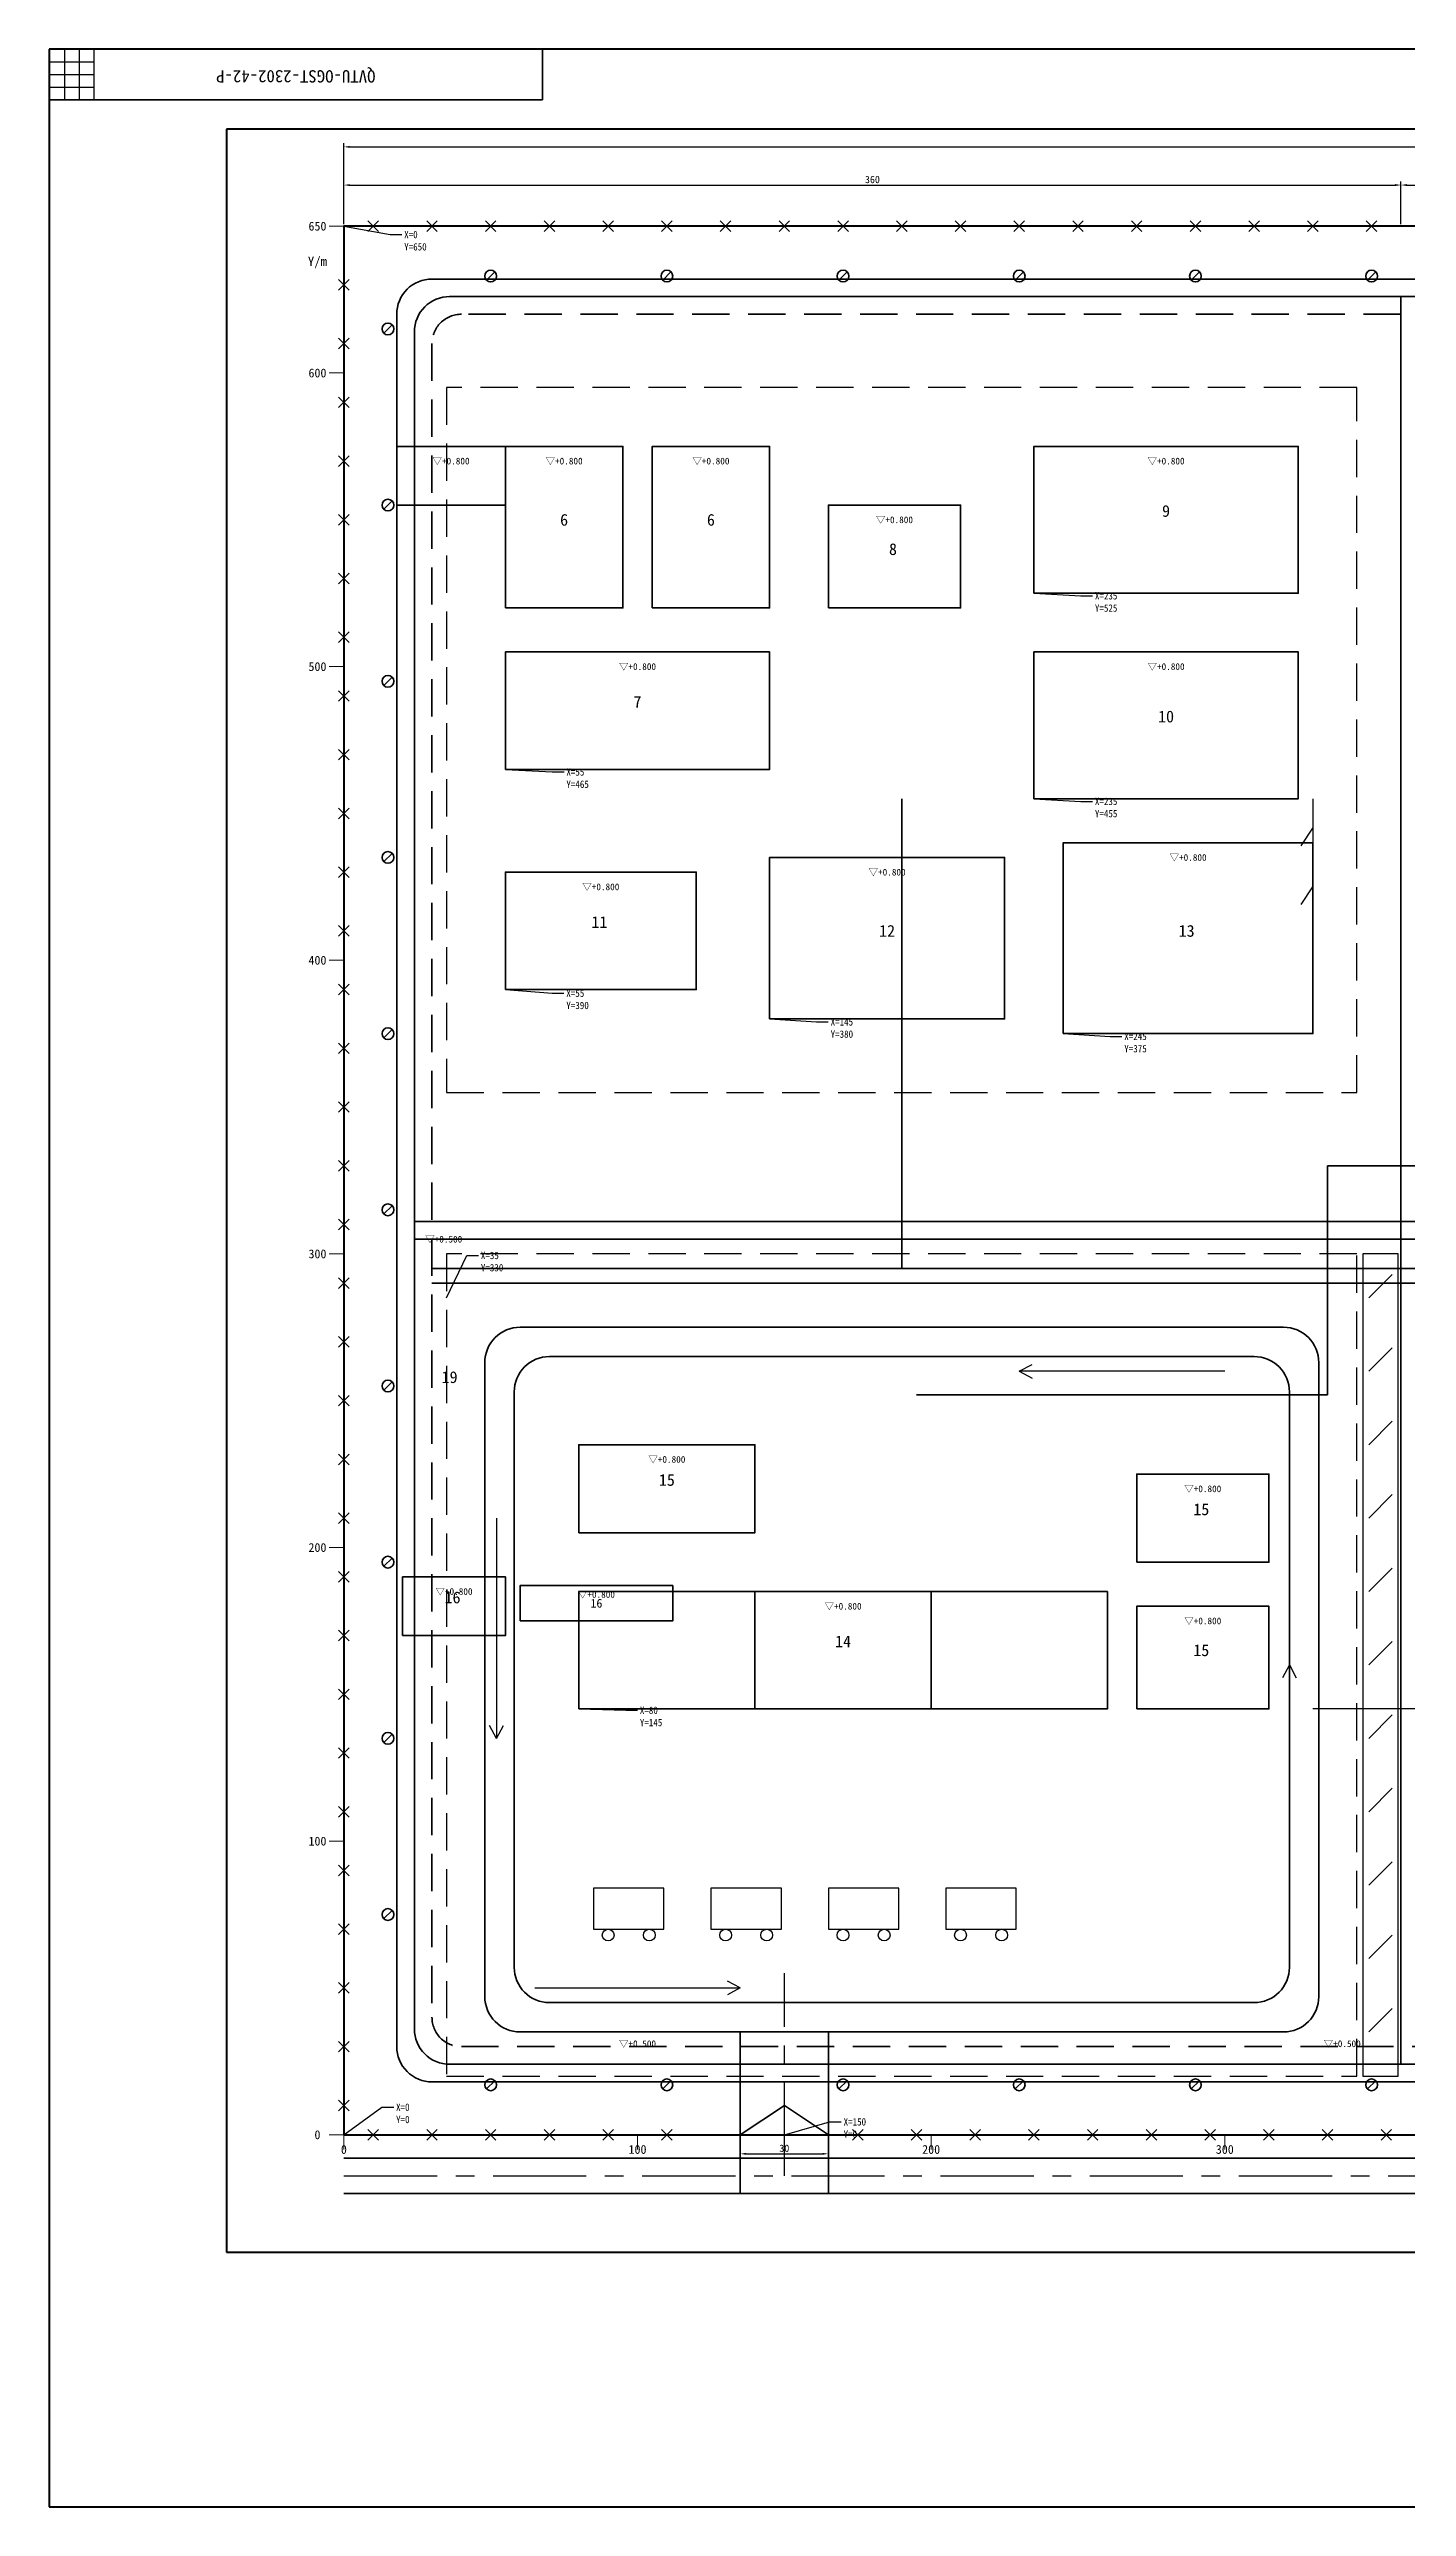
# Model space of a CAD drawing. Header units: millimetres. Extents: x -100 to 1121, y -82 to 755.
# Drawn here: x -100 to 362, y -82 to 755 of the extents above; entities that cross this region are included whole.
import ezdxf
from ezdxf import colors
from ezdxf.entities.mleader import LeaderData, LeaderLine
from ezdxf.enums import TextEntityAlignment as Align
from ezdxf.math import Vec2, Vec3

# ---------------------------------------------------------------- set-up
doc = ezdxf.new("R2010")
doc.units = ezdxf.units.MM
doc.linetypes.add('CENTER', pattern=[50.8, 31.75, -6.35, 6.35, -6.35])
doc.linetypes.add('DASHED', pattern=[19.05, 12.7, -6.35])
for name, color, linetype, lineweight in [('01-用地红线', 7, 'Continuous', 70), ('02-围墙', 7, 'Continuous', 50), ('03-道路', 7, 'Continuous', 35), ('06-建构筑物', 7, 'Continuous', 35), ('07-管带', 7, 'Continuous', 35), ('08-消防管网', 7, 'DASHED', 35), ('09-排水沟', 7, 'DASHED', 25), ('10-文字', 7, 'Continuous', 25), ('11-尺寸', 7, 'Continuous', 25), ('12-箭头', 7, 'Continuous', 25), ('13-中心线', 7, 'CENTER', 25), ('13-图框', 7, 'Continuous', 50), ('14-分区界线', 7, 'DASHED', 25), ('15-消防设施', 7, 'Continuous', 35), ('16-绿化', 7, 'Continuous', 25), ('17-车辆', 7, 'Continuous', 25), ('20-坐标标注', 7, 'Continuous', 18)]:
    doc.layers.add(name, color=color, linetype=linetype, lineweight=lineweight)
doc.styles.add('QVTU-宋体', font='', dxfattribs={"width": 0.9})
doc.styles.get("Standard").update_dxf_attribs({"font": ''})
doc.styles.get('QVTU-宋体').set_extended_font_data('SimSun')
doc.styles.get('Standard').set_extended_font_data('SimSun')
doc.dimstyles.new('ISO-25', dxfattribs={"dimtxt": 2.5, "dimasz": 2.5, "dimexe": 1.25, "dimexo": 0.625, "dimtad": 1, "dimtxsty": 'Standard', "dimcen": 2.5, "dimadec": 0, "dimazin": 0, "dimtfac": 1, "dimtmove": 0, "dimatfit": 3, "dimfxl": 1, "dimarcsym": 0})

# ---------------------------------------------------------------- blocks, each defined once
blk = doc.blocks.new('_None')
blk = doc.blocks.new('*D16')
at = {"layer": '11-尺寸', "color": 0, "lineweight": -2, "transparency": 16777216}
for p, q in [((0, 695.62), (0, 710.25)), ((2, 709), (358, 709)), ((360, 695.62), (360, 710.25))]:
    blk.add_line(p, q, dxfattribs=at)
at = {"layer": '11-尺寸', "color": 0, "transparency": 16777216}
for points in [[(2, 709.33), (2, 708.67), (0, 709)], [(358, 709.33), (358, 708.67), (360, 709)]]:
    blk.add_solid(points, dxfattribs=at)
at = {"layer": 'Defpoints', "color": 0, "transparency": 16777216}
for p in [(360, 709), (0, 695), (360, 695)]:
    blk.add_point(p, dxfattribs=at)
at = {"layer": '11-尺寸', "color": 0, "transparency": 16777216, "insert": (180, 710.88), "char_height": 2.5, "attachment_point": 5}
blk.add_mtext('360', dxfattribs=at)
blk = doc.blocks.new('*D17')
at = {"layer": '11-尺寸', "color": 0, "lineweight": -2, "transparency": 16777216}
for p, q in [((360, 695.62), (360, 710.25)), ((362, 709), (798, 709)), ((800, 695.62), (800, 710.25))]:
    blk.add_line(p, q, dxfattribs=at)
at = {"layer": '11-尺寸', "color": 0, "transparency": 16777216}
for points in [[(362, 709.33), (362, 708.67), (360, 709)], [(798, 709.33), (798, 708.67), (800, 709)]]:
    blk.add_solid(points, dxfattribs=at)
at = {"layer": 'Defpoints', "color": 0, "transparency": 16777216}
for p in [(800, 709), (360, 695), (800, 695)]:
    blk.add_point(p, dxfattribs=at)
at = {"layer": '11-尺寸', "color": 0, "transparency": 16777216, "insert": (580, 710.88), "char_height": 2.5, "attachment_point": 5}
blk.add_mtext('440', dxfattribs=at)
blk = doc.blocks.new('*D18')
at = {"layer": '11-尺寸', "color": 0, "lineweight": -2, "transparency": 16777216}
for p, q in [((0, 695.62), (0, 723.25)), ((2, 722), (798, 722)), ((800, 695.62), (800, 723.25))]:
    blk.add_line(p, q, dxfattribs=at)
at = {"layer": '11-尺寸', "color": 0, "transparency": 16777216}
for points in [[(2, 722.33), (2, 721.67), (0, 722)], [(798, 722.33), (798, 721.67), (800, 722)]]:
    blk.add_solid(points, dxfattribs=at)
at = {"layer": 'Defpoints', "color": 0, "transparency": 16777216}
for p in [(800, 722), (0, 695), (800, 695)]:
    blk.add_point(p, dxfattribs=at)
at = {"layer": '11-尺寸', "color": 0, "transparency": 16777216, "insert": (400, 723.88), "char_height": 2.5, "attachment_point": 5}
blk.add_mtext('800', dxfattribs=at)
blk = doc.blocks.new('*D19')
at = {"layer": '11-尺寸', "color": 0, "lineweight": -2, "transparency": 16777216}
for p, q in [((135, 44.38), (135, 37.25)), ((165, 44.38), (165, 37.25)), ((137, 38.5), (163, 38.5))]:
    blk.add_line(p, q, dxfattribs=at)
at = {"layer": '11-尺寸', "color": 0, "transparency": 16777216}
for points in [[(137, 38.83), (137, 38.17), (135, 38.5)], [(163, 38.83), (163, 38.17), (165, 38.5)]]:
    blk.add_solid(points, dxfattribs=at)
at = {"layer": 'Defpoints', "color": 0, "transparency": 16777216}
for p in [(135, 45), (165, 45), (165, 38.5)]:
    blk.add_point(p, dxfattribs=at)
at = {"layer": '11-尺寸', "color": 0, "transparency": 16777216, "insert": (150, 40.38), "char_height": 2.5, "attachment_point": 5}
blk.add_mtext('30', dxfattribs=at)

msp = doc.modelspace()

# ---------------------------------------------------------------- linework, layer by layer
at = {"layer": '01-用地红线'}
msp.add_lwpolyline([(0, 45), (800, 45), (800, 695), (0, 695)], close=True, dxfattribs=at)
at = {"layer": '02-围墙', "linetype": 'Continuous', "lineweight": 50}
for p, q in [((800, 695), (0, 695)), ((0, 695), (0, 45)), ((0, 45), (135, 45)), ((165, 45), (800, 45))]:
    msp.add_line(p, q, dxfattribs=at)
at = {"layer": '02-围墙', "linetype": 'Continuous', "lineweight": 25}
for p, q in [((8.2, 693.2), (11.8, 696.8)), ((8.2, 696.8), (11.8, 693.2)), ((28.2, 693.2), (31.8, 696.8)), ((28.2, 696.8), (31.8, 693.2)), ((48.2, 693.2), (51.8, 696.8)), ((48.2, 696.8), (51.8, 693.2)), ((68.2, 693.2), (71.8, 696.8)), ((68.2, 696.8), (71.8, 693.2)), ((88.2, 693.2), (91.8, 696.8)), ((88.2, 696.8), (91.8, 693.2)), ((108.2, 693.2), (111.8, 696.8)), ((108.2, 696.8), (111.8, 693.2)), ((128.2, 693.2), (131.8, 696.8)), ((128.2, 696.8), (131.8, 693.2)), ((148.2, 693.2), (151.8, 696.8)), ((148.2, 696.8), (151.8, 693.2)), ((168.2, 693.2), (171.8, 696.8)), ((168.2, 696.8), (171.8, 693.2)), ((188.2, 693.2), (191.8, 696.8)), ((188.2, 696.8), (191.8, 693.2)), ((208.2, 693.2), (211.8, 696.8)), ((208.2, 696.8), (211.8, 693.2)), ((228.2, 693.2), (231.8, 696.8)), ((228.2, 696.8), (231.8, 693.2)), ((248.2, 693.2), (251.8, 696.8)), ((248.2, 696.8), (251.8, 693.2)), ((268.2, 693.2), (271.8, 696.8)), ((268.2, 696.8), (271.8, 693.2)), ((288.2, 693.2), (291.8, 696.8)), ((288.2, 696.8), (291.8, 693.2)), ((308.2, 693.2), (311.8, 696.8)), ((308.2, 696.8), (311.8, 693.2)), ((328.2, 693.2), (331.8, 696.8)), ((328.2, 696.8), (331.8, 693.2)), ((348.2, 693.2), (351.8, 696.8)), ((348.2, 696.8), (351.8, 693.2)), ((-1.8, 673.2), (1.8, 676.8)), ((-1.8, 676.8), (1.8, 673.2)), ((-1.8, 653.2), (1.8, 656.8)), ((-1.8, 656.8), (1.8, 653.2)), ((-1.8, 633.2), (1.8, 636.8)), ((-1.8, 636.8), (1.8, 633.2)), ((-1.8, 613.2), (1.8, 616.8)), ((-1.8, 616.8), (1.8, 613.2)), ((-1.8, 593.2), (1.8, 596.8)), ((-1.8, 596.8), (1.8, 593.2)), ((-1.8, 573.2), (1.8, 576.8)), ((-1.8, 576.8), (1.8, 573.2)), ((-1.8, 553.2), (1.8, 556.8)), ((-1.8, 556.8), (1.8, 553.2)), ((-1.8, 533.2), (1.8, 536.8)), ((-1.8, 536.8), (1.8, 533.2)), ((-1.8, 513.2), (1.8, 516.8)), ((-1.8, 516.8), (1.8, 513.2)), ((-1.8, 493.2), (1.8, 496.8)), ((-1.8, 496.8), (1.8, 493.2)), ((-1.8, 473.2), (1.8, 476.8)), ((-1.8, 476.8), (1.8, 473.2)), ((-1.8, 453.2), (1.8, 456.8)), ((-1.8, 456.8), (1.8, 453.2)), ((-1.8, 433.2), (1.8, 436.8)), ((-1.8, 436.8), (1.8, 433.2)), ((-1.8, 413.2), (1.8, 416.8)), ((-1.8, 416.8), (1.8, 413.2)), ((-1.8, 393.2), (1.8, 396.8)), ((-1.8, 396.8), (1.8, 393.2)), ((-1.8, 373.2), (1.8, 376.8)), ((-1.8, 376.8), (1.8, 373.2)), ((-1.8, 353.2), (1.8, 356.8)), ((-1.8, 356.8), (1.8, 353.2)), ((-1.8, 333.2), (1.8, 336.8)), ((-1.8, 336.8), (1.8, 333.2)), ((-1.8, 313.2), (1.8, 316.8)), ((-1.8, 316.8), (1.8, 313.2)), ((-1.8, 293.2), (1.8, 296.8)), ((-1.8, 296.8), (1.8, 293.2)), ((-1.8, 273.2), (1.8, 276.8)), ((-1.8, 276.8), (1.8, 273.2)), ((-1.8, 253.2), (1.8, 256.8)), ((-1.8, 256.8), (1.8, 253.2)), ((-1.8, 233.2), (1.8, 236.8)), ((-1.8, 236.8), (1.8, 233.2)), ((-1.8, 213.2), (1.8, 216.8)), ((-1.8, 216.8), (1.8, 213.2)), ((-1.8, 193.2), (1.8, 196.8)), ((-1.8, 196.8), (1.8, 193.2)), ((-1.8, 173.2), (1.8, 176.8)), ((-1.8, 176.8), (1.8, 173.2)), ((-1.8, 153.2), (1.8, 156.8)), ((-1.8, 156.8), (1.8, 153.2)), ((-1.8, 133.2), (1.8, 136.8)), ((-1.8, 136.8), (1.8, 133.2)), ((-1.8, 113.2), (1.8, 116.8)), ((-1.8, 116.8), (1.8, 113.2)), ((-1.8, 93.2), (1.8, 96.8)), ((-1.8, 96.8), (1.8, 93.2)), ((-1.8, 73.2), (1.8, 76.8)), ((-1.8, 76.8), (1.8, 73.2)), ((-1.8, 53.2), (1.8, 56.8)), ((-1.8, 56.8), (1.8, 53.2)), ((8.2, 43.2), (11.8, 46.8)), ((8.2, 46.8), (11.8, 43.2)), ((28.2, 43.2), (31.8, 46.8)), ((28.2, 46.8), (31.8, 43.2)), ((48.2, 43.2), (51.8, 46.8)), ((48.2, 46.8), (51.8, 43.2)), ((68.2, 43.2), (71.8, 46.8)), ((68.2, 46.8), (71.8, 43.2)), ((88.2, 43.2), (91.8, 46.8)), ((88.2, 46.8), (91.8, 43.2)), ((108.2, 43.2), (111.8, 46.8)), ((108.2, 46.8), (111.8, 43.2)), ((173.2, 43.2), (176.8, 46.8)), ((173.2, 46.8), (176.8, 43.2)), ((193.2, 43.2), (196.8, 46.8)), ((193.2, 46.8), (196.8, 43.2)), ((213.2, 43.2), (216.8, 46.8)), ((213.2, 46.8), (216.8, 43.2)), ((233.2, 43.2), (236.8, 46.8)), ((233.2, 46.8), (236.8, 43.2)), ((253.2, 43.2), (256.8, 46.8)), ((253.2, 46.8), (256.8, 43.2)), ((273.2, 43.2), (276.8, 46.8)), ((273.2, 46.8), (276.8, 43.2)), ((293.2, 43.2), (296.8, 46.8)), ((293.2, 46.8), (296.8, 43.2)), ((313.2, 43.2), (316.8, 46.8)), ((313.2, 46.8), (316.8, 43.2)), ((333.2, 43.2), (336.8, 46.8)), ((333.2, 46.8), (336.8, 43.2)), ((353.2, 43.2), (356.8, 46.8)), ((353.2, 46.8), (356.8, 43.2))]:
    msp.add_line(p, q, dxfattribs=at)
at = {"layer": '02-围墙', "linetype": 'Continuous', "lineweight": 35}
for p in [(135, 45), (165, 45)]:
    msp.add_line(p, (150, 55), dxfattribs=at)
at = {"layer": '03-道路'}
for p, q in [((360, 69), (360, 671)), ((24, 356), (776, 356)), ((24, 350), (776, 350)), ((135, 25), (135, 80)), ((165, 25), (165, 80)), ((0, 37), (800, 37)), ((0, 25), (800, 25))]:
    msp.add_line(p, q, dxfattribs=at)
for points in [[(18, 75, 0.4142136), (30, 63), (770, 63, 0.4142136), (782, 75), (782, 665, 0.4142136), (770, 677), (30, 677, 0.4142136), (18, 665)], [(24, 81, 0.4142136), (36, 69), (764, 69, 0.4142136), (776, 81), (776, 659, 0.4142136), (764, 671), (36, 671, 0.4142136), (24, 659)], [(48, 92, 0.4142136), (60, 80), (320, 80, 0.4142136), (332, 92), (332, 308, 0.4142136), (320, 320), (60, 320, 0.4142136), (48, 308)], [(58, 102, 0.4142136), (70, 90), (310, 90, 0.4142136), (322, 102), (322, 298, 0.4142136), (310, 310), (70, 310, 0.4142136), (58, 298)]]:
    msp.add_lwpolyline(points, format="xyb", close=True, dxfattribs=at)
at = {"layer": '06-建构筑物'}
for p, q in [((140, 190), (140, 230)), ((200, 190), (200, 230))]:
    msp.add_line(p, q, dxfattribs=at)
for points in [[(18, 600), (55, 600), (55, 620), (18, 620)], [(55, 565), (95, 565), (95, 620), (55, 620)], [(105, 565), (145, 565), (145, 620), (105, 620)], [(235, 570), (325, 570), (325, 620), (235, 620)], [(165, 565), (210, 565), (210, 600), (165, 600)], [(55, 510), (145, 510), (145, 550), (55, 550)], [(235, 500), (325, 500), (325, 550), (235, 550)], [(145, 425), (225, 425), (225, 480), (145, 480)], [(245, 420), (330, 420), (330, 485), (245, 485)], [(55, 435), (120, 435), (120, 475), (55, 475)], [(80, 250), (140, 250), (140, 280), (80, 280)], [(270, 240), (315, 240), (315, 270), (270, 270)], [(20, 215), (55, 215), (55, 235), (20, 235)], [(60, 220), (112, 220), (112, 232), (60, 232)], [(80, 190), (260, 190), (260, 230), (80, 230)], [(270, 190), (315, 190), (315, 225), (270, 225)]]:
    msp.add_lwpolyline(points, close=True, dxfattribs=at)
at = {"layer": '07-管带'}
for p, q in [((190, 340), (190, 500)), ((335, 297), (335, 375)), ((335, 375), (430, 375)), ((30, 340), (760, 340)), ((30, 335), (760, 335)), ((195, 297), (335, 297))]:
    msp.add_line(p, q, dxfattribs=at)
at = {"layer": '08-消防管网'}
for p, q in [((360, 85), (360, 655)), ((40, 350), (760, 350))]:
    msp.add_line(p, q, dxfattribs=at)
msp.add_lwpolyline([(30, 85, 0.4142136), (40, 75), (760, 75, 0.4142136), (770, 85), (770, 655, 0.4142136), (760, 665), (40, 665, 0.4142136), (30, 655)], format="xyb", close=True, dxfattribs=at)
at = {"layer": '09-排水沟', "linetype": 'Continuous'}
for p, q in [((330, 500), (330, 450)), ((550, 190), (330, 190))]:
    msp.add_line(p, q, dxfattribs=at)
at = {"layer": '09-排水沟', "linetype": 'Continuous', "lineweight": 25}
for p, q in [((326, 484), (330, 490)), ((326, 464), (330, 470))]:
    msp.add_line(p, q, dxfattribs=at)
at = {"layer": '10-文字'}
for p, q in [((-100.372, 755.276), (-100.372, -81.724)), ((1108.628, 755.276), (-100.372, 755.276))]:
    msp.add_line(p, q, dxfattribs=at)
at = {"layer": '12-箭头'}
for p, q in [((230, 305), (234.408, 307.36)), ((300, 305), (230, 305)), ((230, 305), (234.408, 302.64)), ((52, 255), (52, 180)), ((322, 205), (319.64, 200.592)), ((322, 135), (322, 205)), ((322, 205), (324.36, 200.592)), ((52, 180), (49.64, 184.408)), ((52, 180), (54.36, 184.408)), ((65, 95), (135, 95)), ((135, 95), (130.592, 97.36)), ((135, 95), (130.592, 92.64))]:
    msp.add_line(p, q, dxfattribs=at)
at = {"layer": '13-中心线'}
for p, q in [((150, 31), (150, 100)), ((0, 31), (800, 31))]:
    msp.add_line(p, q, dxfattribs=at)
at = {"layer": '13-图框', "lineweight": 70}
for p, q in [((1121.379, 755.276), (-100.372, 755.276)), ((-100.372, 755.276), (-100.372, -81.724)), ((-100.372, -81.724), (1121.379, -81.724))]:
    msp.add_line(p, q, dxfattribs=at)
at = {"layer": '13-图框', "linetype": 'Continuous', "lineweight": 25}
for p, q in [((-95, 738), (-95, 755.28)), ((-90, 738), (-90, 755.28)), ((-85, 738), (-85, 755.28)), ((-85, 738), (-85, 755.28)), ((-100.37, 750.96), (-85, 750.96)), ((-100.37, 746.64), (-85, 746.64)), ((-100.37, 742.32), (-85, 742.32))]:
    msp.add_line(p, q, dxfattribs=at)
at = {"layer": '13-图框', "lineweight": 35}
for p, q in [((67.629, 738), (67.629, 755.276)), ((-100.372, 738), (67.629, 738))]:
    msp.add_line(p, q, dxfattribs=at)
at = {"layer": '13-图框', "linetype": 'Continuous', "lineweight": 50}
for p, q in [((850, 728), (-40, 728)), ((-40, 728), (-40, 5)), ((-40, 5), (850, 5))]:
    msp.add_line(p, q, dxfattribs=at)
at = {"layer": '14-分区界线'}
for points in [[(35, 400), (345, 400), (345, 640), (35, 640)], [(35, 65), (345, 65), (345, 345), (35, 345)]]:
    msp.add_lwpolyline(points, close=True, dxfattribs=at)
at = {"layer": '15-消防设施', "linetype": 'Continuous', "lineweight": 35}
for p, q in [((48.6, 676.6), (51.4, 679.4)), ((108.6, 676.6), (111.4, 679.4)), ((168.6, 676.6), (171.4, 679.4)), ((228.6, 676.6), (231.4, 679.4)), ((288.6, 676.6), (291.4, 679.4)), ((348.6, 676.6), (351.4, 679.4)), ((13.6, 658.6), (16.4, 661.4)), ((13.6, 598.6), (16.4, 601.4)), ((13.6, 538.6), (16.4, 541.4)), ((13.6, 478.6), (16.4, 481.4)), ((13.6, 418.6), (16.4, 421.4)), ((13.6, 358.6), (16.4, 361.4)), ((13.6, 298.6), (16.4, 301.4)), ((13.6, 238.6), (16.4, 241.4)), ((13.6, 178.6), (16.4, 181.4)), ((13.6, 118.6), (16.4, 121.4)), ((48.6, 60.6), (51.4, 63.4)), ((108.6, 60.6), (111.4, 63.4)), ((168.6, 60.6), (171.4, 63.4)), ((228.6, 60.6), (231.4, 63.4)), ((288.6, 60.6), (291.4, 63.4)), ((348.6, 60.6), (351.4, 63.4))]:
    msp.add_line(p, q, dxfattribs=at)
at = {"layer": '15-消防设施', "lineweight": 35}
for centre in [(50, 678), (110, 678), (170, 678), (230, 678), (290, 678), (350, 678), (15, 660), (15, 600), (15, 540), (15, 480), (15, 420), (15, 360), (15, 300), (15, 240), (15, 180), (15, 120), (50, 62), (110, 62), (170, 62), (230, 62), (290, 62), (350, 62)]:
    msp.add_circle(centre, 2, dxfattribs=at)
at = {"layer": '16-绿化'}
for p, q in [((349, 330), (357, 338)), ((349, 305), (357, 313)), ((349, 280), (357, 288)), ((349, 255), (357, 263)), ((349, 230), (357, 238)), ((349, 205), (357, 213)), ((349, 180), (357, 188)), ((349, 155), (357, 163)), ((349, 130), (357, 138)), ((349, 105), (357, 113)), ((349, 80), (357, 88))]:
    msp.add_line(p, q, dxfattribs=at)
msp.add_lwpolyline([(347, 65), (359, 65), (359, 345), (347, 345)], close=True, dxfattribs=at)
at = {"layer": '17-车辆'}
for points in [[(85, 115), (109, 115), (109, 129), (85, 129)], [(125, 115), (149, 115), (149, 129), (125, 129)], [(165, 115), (189, 115), (189, 129), (165, 129)], [(205, 115), (229, 115), (229, 129), (205, 129)]]:
    msp.add_lwpolyline(points, close=True, dxfattribs=at)
for centre in [(90, 113), (104, 113), (130, 113), (144, 113), (170, 113), (184, 113), (210, 113), (224, 113)]:
    msp.add_circle(centre, 2, dxfattribs=at)
at = {"layer": '20-坐标标注'}
for p, q in [((0, 695), (-5, 695)), ((0, 645), (-5, 645)), ((0, 545), (-5, 545)), ((0, 445), (-5, 445)), ((0, 345), (-5, 345)), ((0, 245), (-5, 245)), ((0, 145), (-5, 145)), ((0, 45), (-5, 45)), ((0, 45), (0, 40)), ((100, 45), (100, 40)), ((200, 45), (200, 40)), ((300, 45), (300, 40))]:
    msp.add_line(p, q, dxfattribs=at)

# ---------------------------------------------------------------- texts
at = {"layer": '10-文字', "style": 'QVTU-宋体'}
msp.add_text('QVTU-OGST-2302-42-P', height=4.2, rotation=180, dxfattribs=at).set_placement((-16.372, 746), align=Align.MIDDLE_CENTER)
for s, height, p in [('▽+0.800', 2.3, (36.5, 615)), ('▽+0.800', 2.3, (75, 615)), ('▽+0.800', 2.3, (125, 615)), ('▽+0.800', 2.3, (280, 615)), ('6', 4, (75, 595)), ('6', 4, (125, 595)), ('▽+0.800', 2.3, (187.5, 595)), ('9', 4, (280, 598)), ('8', 4, (187, 585)), ('▽+0.800', 2.3, (100, 545)), ('▽+0.800', 2.3, (280, 545)), ('7', 4, (100, 533)), ('10', 4, (280, 528)), ('▽+0.800', 2.3, (287.5, 480)), ('▽+0.800', 2.3, (87.5, 470)), ('▽+0.800', 2.3, (185, 475)), ('11', 4, (87, 458)), ('12', 4, (185, 455)), ('13', 4, (287, 455)), ('▽+0.500', 2.3, (34, 350)), ('19', 4, (36, 303)), ('▽+0.800', 2.3, (110, 275)), ('15', 4, (110, 268)), ('▽+0.800', 2.3, (292.5, 265)), ('15', 4, (292, 258)), ('▽+0.800', 2.3, (37.5, 230)), ('16', 4, (37, 228)), ('▽+0.800', 2.3, (86, 229)), ('16', 3, (86, 226)), ('▽+0.800', 2.3, (170, 225)), ('▽+0.800', 2.3, (292.5, 220)), ('14', 4, (170, 213)), ('15', 4, (292, 210)), ('▽+0.500', 2.3, (100, 76)), ('▽+0.500', 2.3, (340, 76))]:
    msp.add_text(s, height=height, dxfattribs=at).set_placement(p, align=Align.MIDDLE_CENTER)
at = {"layer": '20-坐标标注', "style": 'QVTU-宋体'}
for s, height, p in [('650', 3, (-9, 695)), ('Y/m', 3.2, (-9, 683)), ('600', 3, (-9, 645)), ('500', 3, (-9, 545)), ('400', 3, (-9, 445)), ('300', 3, (-9, 345)), ('200', 3, (-9, 245)), ('100', 3, (-9, 145)), ('0', 3, (-9, 45)), ('0', 3, (0, 40)), ('100', 3, (100, 40)), ('200', 3, (200, 40)), ('300', 3, (300, 40))]:
    msp.add_text(s, height=height, dxfattribs=at).set_placement(p, align=Align.MIDDLE_CENTER)

# ---------------------------------------------------------------- dimensions: what is measured, and where the dimension line sits
at = {"layer": '11-尺寸'}
for p1, p2, distance, picture, middle in [((0, 695), (800, 695), 27, '*D18', (400, 723.875)), ((0, 695), (360, 695), 14, '*D16', (180, 710.875)), ((360, 695), (800, 695), 14, '*D17', (580, 710.875)), ((135, 45), (165, 45), -6.5, '*D19', (150, 40.375))]:
    dim = msp.add_aligned_dim(p1=p1, p2=p2, distance=distance, dimstyle='ISO-25', override={"dimtxt": 2.5, "dimasz": 2}, dxfattribs=at)
    dim.commit()
    dim.dimension.update_dxf_attribs({"geometry": picture, "text_midpoint": middle})

# ---------------------------------------------------------------- leaders
at = {"layer": '20-坐标标注'}
ml = msp.add_multileader_mtext('Standard', dxfattribs=at)
ml.set_content('X=0\\PY=650', color=256, style='QVTU-宋体')
ml.set_leader_properties()
ml.set_arrow_properties(name='NONE')
ml.build(insert=Vec2(0, 0))
ml.multileader.update_dxf_attribs({"dogleg_length": 4, "arrow_head_size": 0})
ctx = ml.context
ctx.base_point, ctx.char_height, ctx.arrow_head_size, ctx.landing_gap_size = Vec3(19.742, 692.138), 2.5, 0, 0.8
notes = []
notes.append((ctx, [(0, (1, 1, 0), (15.742, 692.138), (1, 0), 4, [(0, [(0, 695)], 0, [])])]))
ctx.mtext.insert, ctx.mtext.flow_direction = Vec3(20.542, 693.388), 5
ml = msp.add_multileader_mtext('Standard', dxfattribs=at)
ml.set_content('X=235\\PY=525', color=256, style='QVTU-宋体')
ml.set_leader_properties()
ml.set_arrow_properties(name='NONE')
ml.build(insert=Vec2(0, 0))
ml.multileader.update_dxf_attribs({"dogleg_length": 4, "arrow_head_size": 0})
ctx = ml.context
ctx.base_point, ctx.char_height, ctx.arrow_head_size, ctx.landing_gap_size = Vec3(254.975, 569.112), 2.5, 0, 0.8
notes.append((ctx, [(0, (1, 1, 0), (250.975, 569.112), (1, 0), 4, [(0, [(235, 570)], 0, [])])]))
ctx.mtext.insert, ctx.mtext.flow_direction = Vec3(255.775, 570.362), 5
ml = msp.add_multileader_mtext('Standard', dxfattribs=at)
ml.set_content('X=55\\PY=465', color=256, style='QVTU-宋体')
ml.set_leader_properties()
ml.set_arrow_properties(name='NONE')
ml.build(insert=Vec2(0, 0))
ml.multileader.update_dxf_attribs({"dogleg_length": 4, "arrow_head_size": 0})
ctx = ml.context
ctx.base_point, ctx.char_height, ctx.arrow_head_size, ctx.landing_gap_size = Vec3(74.975, 509.112), 2.5, 0, 0.8
notes.append((ctx, [(0, (1, 1, 0), (70.975, 509.112), (1, 0), 4, [(0, [(55, 510)], 0, [])])]))
ctx.mtext.insert, ctx.mtext.flow_direction = Vec3(75.775, 510.362), 5
ml = msp.add_multileader_mtext('Standard', dxfattribs=at)
ml.set_content('X=235\\PY=455', color=256, style='QVTU-宋体')
ml.set_leader_properties()
ml.set_arrow_properties(name='NONE')
ml.build(insert=Vec2(0, 0))
ml.multileader.update_dxf_attribs({"dogleg_length": 4, "arrow_head_size": 0})
ctx = ml.context
ctx.base_point, ctx.char_height, ctx.arrow_head_size, ctx.landing_gap_size = Vec3(254.975, 499.112), 2.5, 0, 0.8
notes.append((ctx, [(0, (1, 1, 0), (250.975, 499.112), (1, 0), 4, [(0, [(235, 500)], 0, [])])]))
ctx.mtext.insert, ctx.mtext.flow_direction = Vec3(255.775, 500.362), 5
ml = msp.add_multileader_mtext('Standard', dxfattribs=at)
ml.set_content('X=55\\PY=390', color=256, style='QVTU-宋体')
ml.set_leader_properties()
ml.set_arrow_properties(name='NONE')
ml.build(insert=Vec2(0, 0))
ml.multileader.update_dxf_attribs({"dogleg_length": 4, "arrow_head_size": 0})
ctx = ml.context
ctx.base_point, ctx.char_height, ctx.arrow_head_size, ctx.landing_gap_size = Vec3(74.953, 433.773), 2.5, 0, 0.8
notes.append((ctx, [(0, (1, 1, 0), (70.953, 433.773), (1, 0), 4, [(0, [(55, 435)], 0, [])])]))
ctx.mtext.insert, ctx.mtext.flow_direction = Vec3(75.753, 435.023), 5
ml = msp.add_multileader_mtext('Standard', dxfattribs=at)
ml.set_content('X=145\\PY=380', color=256, style='QVTU-宋体')
ml.set_leader_properties()
ml.set_arrow_properties(name='NONE')
ml.build(insert=Vec2(0, 0))
ml.multileader.update_dxf_attribs({"dogleg_length": 4, "arrow_head_size": 0})
ctx = ml.context
ctx.base_point, ctx.char_height, ctx.arrow_head_size, ctx.landing_gap_size = Vec3(164.969, 424.002), 2.5, 0, 0.8
notes.append((ctx, [(0, (1, 1, 0), (160.969, 424.002), (1, 0), 4, [(0, [(145, 425)], 0, [])])]))
ctx.mtext.insert, ctx.mtext.flow_direction = Vec3(165.769, 425.252), 5
ml = msp.add_multileader_mtext('Standard', dxfattribs=at)
ml.set_content('X=245\\PY=375', color=256, style='QVTU-宋体')
ml.set_leader_properties()
ml.set_arrow_properties(name='NONE')
ml.build(insert=Vec2(0, 0))
ml.multileader.update_dxf_attribs({"dogleg_length": 4, "arrow_head_size": 0})
ctx = ml.context
ctx.base_point, ctx.char_height, ctx.arrow_head_size, ctx.landing_gap_size = Vec3(264.972, 419.06), 2.5, 0, 0.8
notes.append((ctx, [(0, (1, 1, 0), (260.972, 419.06), (1, 0), 4, [(0, [(245, 420)], 0, [])])]))
ctx.mtext.insert, ctx.mtext.flow_direction = Vec3(265.772, 420.31), 5
ml = msp.add_multileader_mtext('Standard', dxfattribs=at)
ml.set_content('X=35\\PY=330', color=256, style='QVTU-宋体')
ml.set_leader_properties()
ml.set_arrow_properties(name='NONE')
ml.build(insert=Vec2(0, 0))
ml.multileader.update_dxf_attribs({"dogleg_length": 4, "arrow_head_size": 0})
ctx = ml.context
ctx.base_point, ctx.char_height, ctx.arrow_head_size, ctx.landing_gap_size = Vec3(45.849, 344.46), 2.5, 0, 0.8
notes.append((ctx, [(0, (1, 1, 0), (41.849, 344.46), (1, 0), 4, [(0, [(35, 330)], 0, [])])]))
ctx.mtext.insert, ctx.mtext.flow_direction = Vec3(46.649, 345.71), 5
ml = msp.add_multileader_mtext('Standard', dxfattribs=at)
ml.set_content('X=80\\PY=145', color=256, style='QVTU-宋体')
ml.set_leader_properties()
ml.set_arrow_properties(name='NONE')
ml.build(insert=Vec2(0, 0))
ml.multileader.update_dxf_attribs({"dogleg_length": 4, "arrow_head_size": 0})
ctx = ml.context
ctx.base_point, ctx.char_height, ctx.arrow_head_size, ctx.landing_gap_size = Vec3(99.994, 189.556), 2.5, 0, 0.8
notes.append((ctx, [(0, (1, 1, 0), (95.994, 189.556), (1, 0), 4, [(0, [(80, 190)], 0, [])])]))
ctx.mtext.insert, ctx.mtext.flow_direction = Vec3(100.794, 190.806), 5
ml = msp.add_multileader_mtext('Standard', dxfattribs=at)
ml.set_content('X=0\\PY=0', color=256, style='QVTU-宋体')
ml.set_leader_properties()
ml.set_arrow_properties(name='NONE')
ml.build(insert=Vec2(0, 0))
ml.multileader.update_dxf_attribs({"dogleg_length": 4, "arrow_head_size": 0})
ctx = ml.context
ctx.base_point, ctx.char_height, ctx.arrow_head_size, ctx.landing_gap_size = Vec3(16.971, 54.368), 2.5, 0, 0.8
notes.append((ctx, [(0, (1, 1, 0), (12.971, 54.368), (1, 0), 4, [(0, [(0, 45)], 0, [])])]))
ctx.mtext.insert, ctx.mtext.flow_direction = Vec3(17.771, 55.618), 5
ml = msp.add_multileader_mtext('Standard', dxfattribs=at)
ml.set_content('X=150\\PY=0', color=256, style='QVTU-宋体')
ml.set_leader_properties()
ml.set_arrow_properties(name='NONE')
ml.build(insert=Vec2(0, 0))
ml.multileader.update_dxf_attribs({"dogleg_length": 4, "arrow_head_size": 0})
ctx = ml.context
ctx.base_point, ctx.char_height, ctx.arrow_head_size, ctx.landing_gap_size = Vec3(169.384, 49.396), 2.5, 0, 0.8
notes.append((ctx, [(0, (1, 1, 0), (165.384, 49.396), (1, 0), 4, [(0, [(150, 45)], 0, [])])]))
ctx.mtext.insert, ctx.mtext.flow_direction = Vec3(170.184, 50.646), 5
for ctx, leaders in notes:
    for number, flags, end, landing, length, lines in leaders:
        leader = LeaderData()
        leader.index, (leader.has_last_leader_line, leader.has_dogleg_vector, leader.attachment_direction) = number, flags
        leader.last_leader_point, leader.dogleg_vector, leader.dogleg_length = Vec3(end), Vec3(landing), length
        for number, points, colour, breaks in lines:
            line = LeaderLine()
            line.index, line.vertices, line.color, line.breaks = number, Vec3.list(points), colors.encode_raw_color(colour), breaks
            leader.lines.append(line)
        ctx.leaders.append(leader)

doc.saveas('drawing.dxf')
